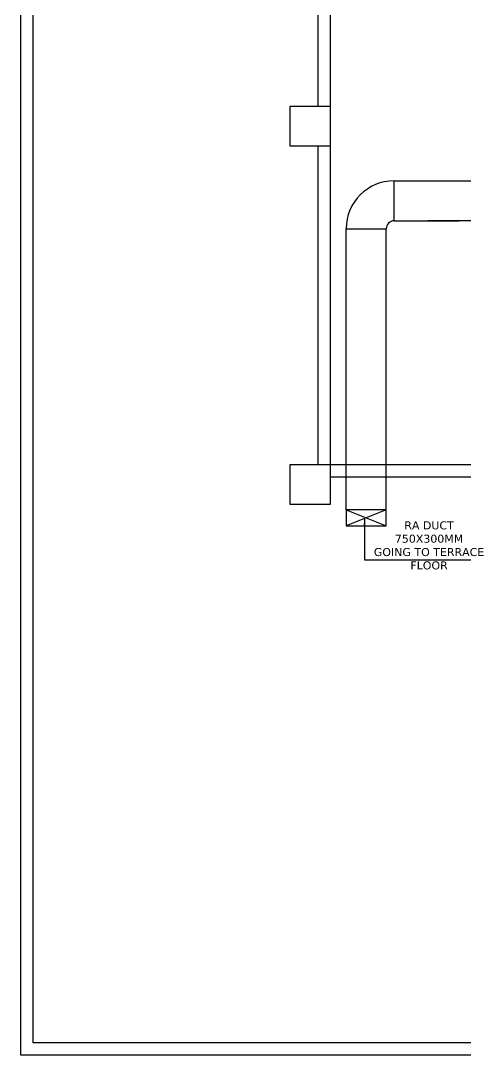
# Model space of a CAD drawing. Header units: millimetres. Extents: x 3552052 to 4144896, y -707811 to -630695.
# Drawn here: x 4008567 to 4016903, y -666235 to -646844 of the extents above; entities that cross this region are included whole.
import ezdxf

# ---------------------------------------------------------------- set-up
doc = ezdxf.new("R2010")
doc.units = ezdxf.units.MM
doc.header["$LTSCALE"] = 6
doc.header["$MEASUREMENT"] = 0
doc.layers.get('0').update_dxf_attribs({"linetype": 'CONTINUOUS', "lineweight": 0})
for name, color, linetype, lineweight in [('COL', 5, 'CONTINUOUS', 0), ('ELE-12W LED', 1, 'CONTINUOUS', 0), ('MEP_HVAC_RA_DUCT', 1, 'CONTINUOUS', 0), ('MEP_HVAC_TEXT', 7, 'CONTINUOUS', 0), ('WALL', 8, 'CONTINUOUS', 0)]:
    doc.layers.add(name, color=color, linetype=linetype, lineweight=lineweight)
doc.styles.add('ARIAL', font='arial.ttf')
doc.styles.add('VERDANA', font='verdana.ttf')
doc.dimstyles.new('TEXT', dxfattribs={"dimscale": 0, "dimtxt": 500, "dimasz": 100, "dimexe": 75, "dimexo": 100, "dimgap": 50, "dimtad": 0, "dimdec": 0, "dimzin": 0, "dimdsep": 46, "dimtxsty": 'ARIAL', "dimblk": 'OBLIQUE', "dimcen": 0.09, "dimdle": 100, "dimclrd": 256, "dimclre": 256, "dimclrt": 6, "dimadec": 0, "dimazin": 0, "dimtfac": 1, "dimtdec": 0, "dimtofl": 0, "dimtmove": 2, "dimatfit": 3, "dimfxl": 1, "dimfrac": 2, "dimtolj": 1, "dimtzin": 0, "dimarcsym": 0})

# ---------------------------------------------------------------- blocks, each defined once
blk = doc.blocks.new('_Oblique')
at = {"color": 0, "linetype": 'ByBlock', "lineweight": -2}
blk.add_line((-0.5, -0.5), (0.5, 0.5), dxfattribs=at)

msp = doc.modelspace()

# ---------------------------------------------------------------- linework, layer by layer
at = {"color": 7, "lineweight": 30}
for points in [[(4053648.5, -634223.7), (4053648.5, -666235.1), (4008567.3, -666235.1), (4008567.3, -634223.7)], [(4053416.6, -634455.5), (4053416.6, -666003.3), (4008799.1, -666003.3), (4008799.1, -634455.5)]]:
    msp.add_lwpolyline(points, close=True, dxfattribs=at)
at = {"layer": 'COL', "color": 7, "lineweight": 30, "elevation": 0}
for points in [[(4013619.2, -648448.9), (4014369.2, -648448.9), (4014369.2, -649198.9), (4013619.2, -649198.9)], [(4013619.2, -655163.9), (4014369.2, -655163.9), (4014369.2, -655913.9), (4013619.2, -655913.9)]]:
    msp.add_lwpolyline(points, close=True, dxfattribs=at)
at = {"layer": 'ELE-12W LED', "color": 1, "lineweight": 25}
msp.add_line((4020888.2, -650595.2, 72797.1), (4016198, -650595.2, 0), dxfattribs=at)
at = {"layer": 'MEP_HVAC_RA_DUCT', "lineweight": 25}
for p, q in [((4015569.2, -649845.2, 0), (4020888.2, -649845.2, 42702.5)), ((4014669.2, -656013.9, 0), (4014669.2, -650745.2, 0)), ((4015419.2, -656013.9, 0), (4015419.2, -650745.2, 0)), ((4015569.2, -650595.2, 0), (4016789.6, -650595.2, 14384.8))]:
    msp.add_line(p, q, dxfattribs=at)
at = {"layer": 'MEP_HVAC_RA_DUCT', "lineweight": 25, "elevation": 0}
for points in [[(4015569.2, -650595.2), (4015569.2, -649845.2)], [(4014669.2, -650745.2), (4015419.2, -650745.2)], [(4014669.2, -656013.9), (4015419.2, -656313.9)], [(4015419.2, -656013.9), (4014669.2, -656313.9)]]:
    msp.add_lwpolyline(points, dxfattribs=at)
msp.add_lwpolyline([(4015419.2, -656313.9), (4015419.2, -656013.9), (4014669.2, -656013.9), (4014669.2, -656313.9)], close=True, dxfattribs=at)
at = {"layer": 'MEP_HVAC_RA_DUCT', "lineweight": 25}
for radius in [900, 150]:
    msp.add_arc((4015569.2, -650745.2, 0), radius, 90, 180, dxfattribs=at)
at = {"layer": 'WALL', "color": 7, "lineweight": 30}
for p, q in [((4014139.2, -645448.9, 0), (4014139.2, -648448.9, 0)), ((4014369.2, -645448.9, 0), (4014369.2, -648448.9, 0)), ((4014139.2, -647848.9, 0), (4014139.2, -648448.9, 0)), ((4014369.2, -647848.9, 0), (4014369.2, -648448.9, 0)), ((4014139.2, -649198.9, 0), (4014139.2, -655163.9, 0)), ((4014139.2, -649198.9, 0), (4014139.2, -655163.9, 0)), ((4014369.2, -649198.9, 0), (4014369.2, -655163.9, 0)), ((4014369.2, -649198.9, 0), (4014369.2, -655163.9, 0)), ((4014369.2, -655163.9, 0), (4018669.2, -655163.9, 0)), ((4014369.2, -655393.9, 0), (4018669.2, -655393.9, 0))]:
    msp.add_line(p, q, dxfattribs=at)

# ---------------------------------------------------------------- texts
at = {"layer": 'MEP_HVAC_TEXT', "color": 0, "lineweight": -3, "insert": (4015025, -656227.7, 0), "char_height": 150, "width": 2396.033, "attachment_point": 1, "rotation": 359.99312, "style": 'VERDANA'}
msp.add_mtext('\\pxqc;{\\C1;RA} DUCT\\P750X300MM\\PGOING TO TERRACE FLOOR', dxfattribs=at)

# ---------------------------------------------------------------- leaders
at = {"layer": 'MEP_HVAC_TEXT', "lineweight": -3}
msp.add_leader([(4015011.7, -656188.9, -14384.8), (4015011.7, -656946.9, -14384.8), (4017286.5, -656946.9, -14384.8)], dimstyle='TEXT', override={"dimscale": 1, "dimtxt": 200}, dxfattribs=at)

doc.saveas('drawing.dxf')
